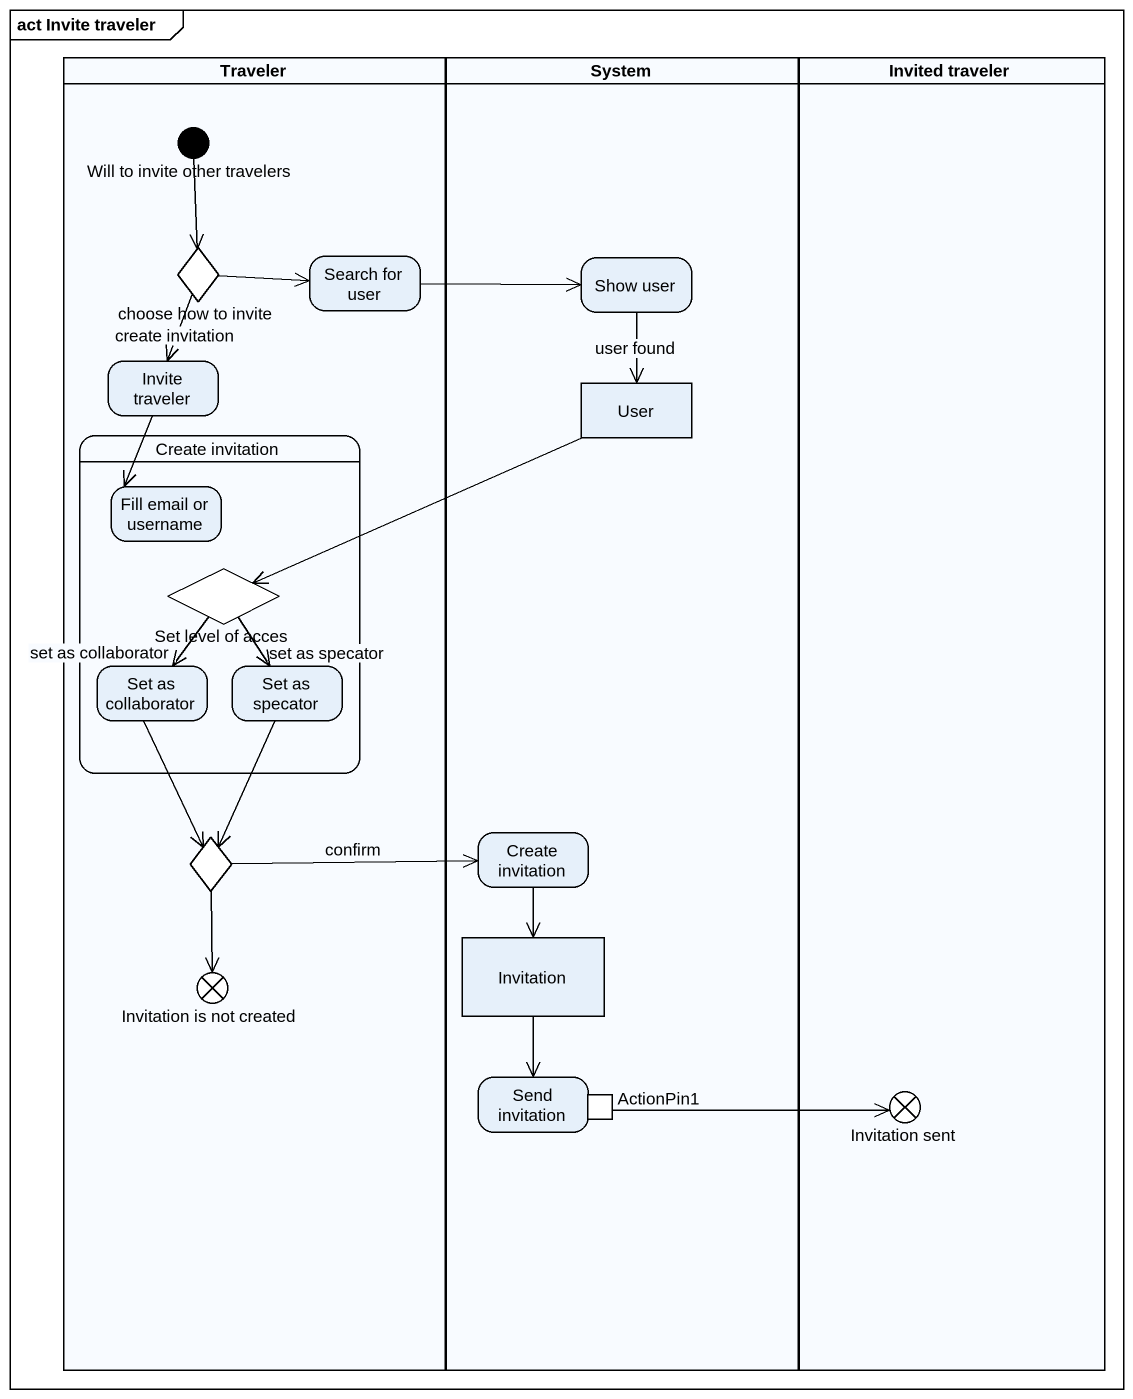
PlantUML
@startuml
mainframe act Invite traveler
hide empty description
state Traveler <<partition>> {
  state "Will to invite other travelers" as Will_to_invite_other <<start>>
  state "choose how to invite" as choose_how_to_invite <<choice>>
  state "Search for user" as Search_for_user
  state "Invite traveler" as Invite_traveler
  state "Create invitation" as Create_invitation {
    state "Fill email or username" as Fill_email_or_username
    state "Set level of acces" as Set_level_of_acces <<choice>>
    state "Set as collaborator" as Set_as_collaborator
    state "Set as specator" as Set_as_specator
  }
  state choice1 <<choice>>
  state "Invitation is not created" as Invitation_is_not_created <<end>>
}
state System <<partition>> {
  state "Show user" as Show_user
  state User <<object>>
  state "Create invitation" as Create_invitation_2
  state Invitation <<object>>
  state "Send invitation" as Send_invitation {
    state ActionPin1 <<outputPin>>
  }
}
state "Invited traveler" as Invited_traveler <<partition>> {
  state "Invitation sent" as Invitation_sent <<end>>
}
Will_to_invite_other --> choose_how_to_invite
choose_how_to_invite -right-> Search_for_user
choose_how_to_invite --> Invite_traveler : create invitation
Search_for_user -right-> Show_user
Show_user --> User : user found
Invite_traveler --> Fill_email_or_username
User -left-> Set_level_of_acces
Set_level_of_acces --> Set_as_collaborator : set as collaborator
Set_level_of_acces --> Set_as_specator : set as specator
Set_as_collaborator --> choice1
Set_as_specator --> choice1
choice1 -right-> Create_invitation_2 : confirm
choice1 --> Invitation_is_not_created
Create_invitation_2 --> Invitation
Invitation --> Send_invitation
ActionPin1 -right-> Invitation_sent
@enduml
